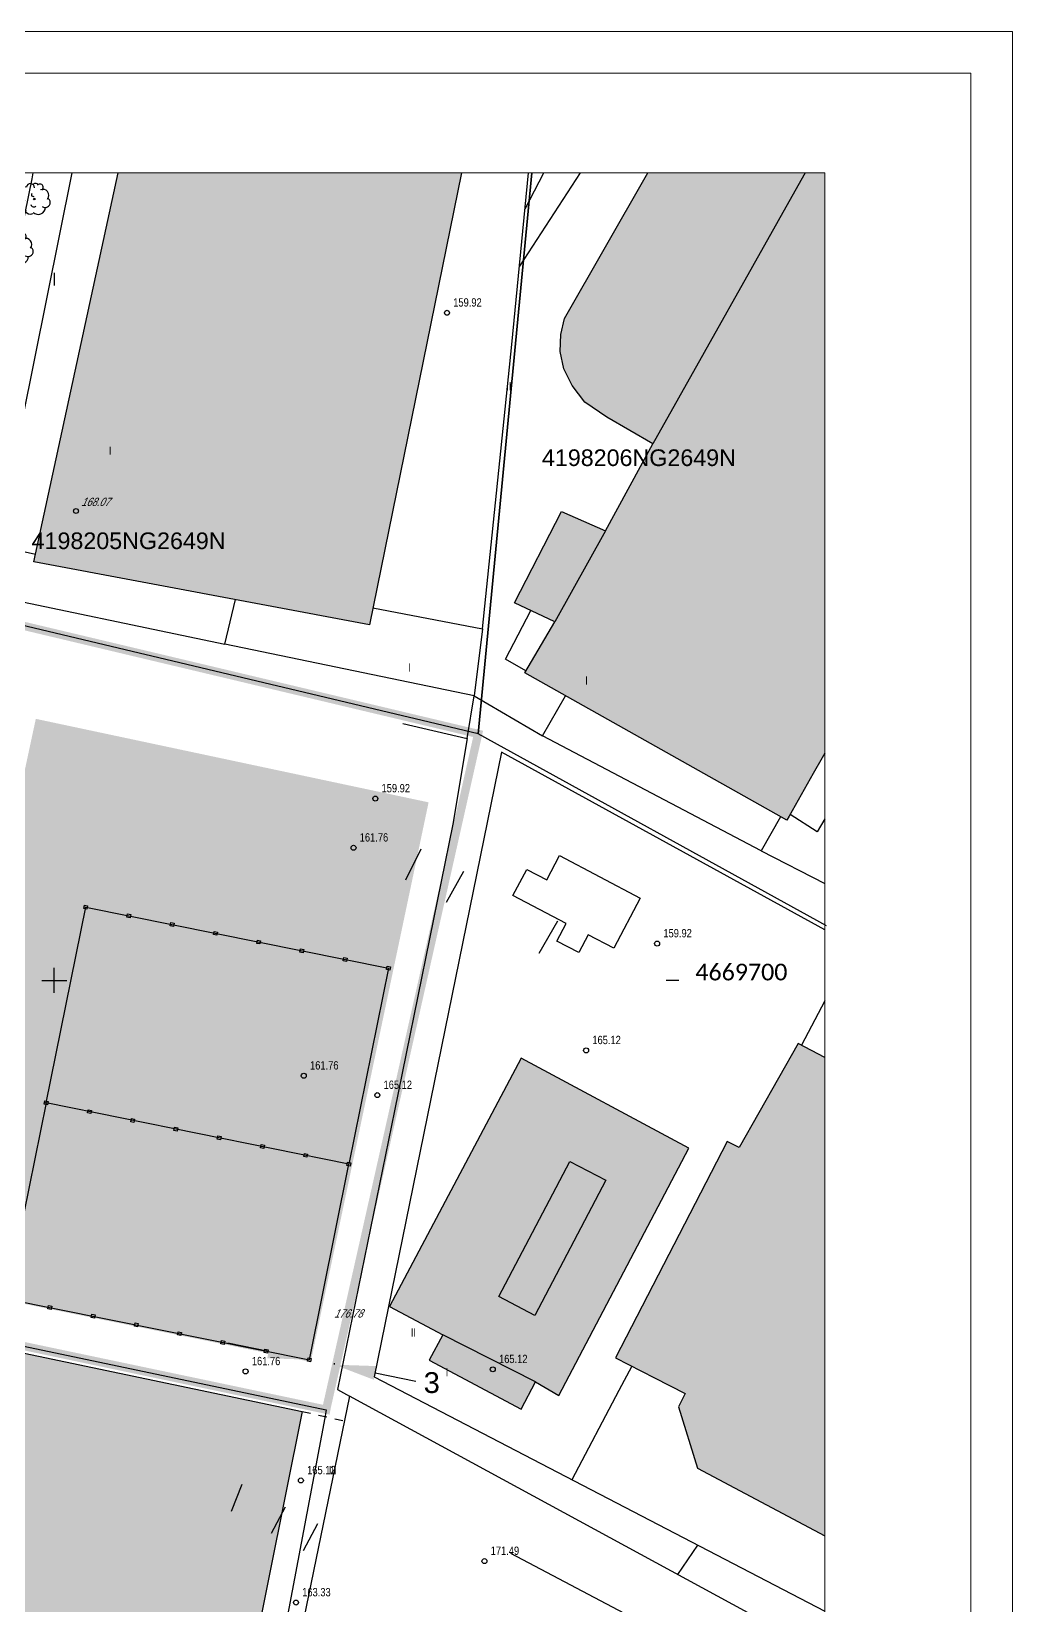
# Model space of a CAD drawing. Header units: metres. Extents: x 523256 to 524015, y 4669220 to 4669814.
# Drawn here: x 523897.3 to 524015.1, y 4669624.9 to 4669814 of the extents above; entities that cross this region are included whole.
import ezdxf
from ezdxf.enums import TextEntityAlignment as Align

# ---------------------------------------------------------------- set-up
doc = ezdxf.new("R2010")
doc.units = ezdxf.units.M
doc.header["$MEASUREMENT"] = 0
doc.header["$PDSIZE"] = -1
doc.linetypes.add('DISCONT', pattern=[2, 1, -1])
for name, color, linetype in [('031006 Cota terreno', 9, 'Continuous'), ('031007 Cota edificio', 7, 'Continuous'), ('032011 Curva cada 1 m', 40, 'Continuous'), ('032015 Curva cada 5 m', 34, 'Continuous'), ('033006 Texto cota terreno', 9, 'Continuous'), ('033007 Texto cota edificio', 9, 'Continuous'), ('052004 Porche Tejavana', 7, 'Continuous'), ('052006 Division alturas', 9, 'Continuous'), ('052019 Cubierta edificio auxiliar', 9, 'DISCONT'), ('052020 Edificacion alero', 2, 'Continuous'), ('052027 Edificacion por pie_alero', 2, 'Continuous'), ('052028 Edificacion pie nuevo', 2, 'Continuous'), ('053006 Texto altura edificio', 7, 'Continuous'), ('053009 Texto altura edificio predominante', 7, 'Continuous'), ('072004 Bordillo Acera', 1, 'Continuous'), ('082001 Valla Alambrada', 7, 'ALAMBRADA'), ('082002 Muro Tapia', 6, 'Continuous'), ('092008 Monumento', 7, 'Continuous'), ('101001 Arbol', 3, 'Continuous'), ('192009 Grandes aparcamientos', 9, 'Continuous'), ('990001 Sombreados', 7, 'Continuous'), ('992007 Cuadricula', 7, 'Continuous'), ('993007 Textos cuadricula', 7, 'Continuous'), ('Estructura', 9, 'Continuous'), ('PARCELA', 7, 'Continuous'), ('REFCATASTRAL', 7, 'Continuous')]:
    doc.layers.add(name, color=color, linetype=linetype)
doc.layers.add('992006 Lineas cajetin', color=7, linetype='Continuous', lineweight=0)
doc.styles.add('Legend', font='calibri.ttf')
doc.styles.get("Standard").update_dxf_attribs({"font": 'arial.ttf'})
doc.linetypes.add('ALAMBRADA', pattern='A,3,[131,GEOGRAMA.SHX,S=0.5,R=0,X=0,Y=0],3', length=6)
doc.dimstyles.get("Standard").update_dxf_attribs({"dimtxt": 0.18, "dimasz": 0.18, "dimexe": 0.18, "dimexo": 0.0625, "dimgap": 0.09, "dimtad": 0, "dimtih": 1, "dimtoh": 1, "dimdec": 4, "dimzin": 0, "dimdsep": 46, "dimtxsty": 'Standard', "dimcen": 0.09, "dimadec": 0, "dimazin": 0, "dimtfac": 1, "dimtdec": 4, "dimtofl": 0, "dimtmove": 0, "dimatfit": 3, "dimfxl": 1, "dimtolj": 1, "dimtzin": 0, "dimarcsym": 0})

# ---------------------------------------------------------------- blocks, each defined once
blk = doc.blocks.new('COTAP')
at = {"color": 0}
blk.add_circle((0, 0), 0.3, dxfattribs=at)
blk = doc.blocks.new('ARBOL')
at = {"color": 0}
blk.add_circle((0, 0), 0.0939, dxfattribs=at)
for centre, radius, start, end in [((-0.9, 0.61), 0.852, 92.28, 254.58), ((-0.45, 1.37), 0.48, 359.2878, 173.6078), ((-0.15, 0.51), 0.192, 119.14, 310.56), ((0.16, 1.55), 0.336, 23.1565, 160.4665), ((0.7, 1.41), 0.384, 301.578, 139.328), ((1.05, 0.46), 0.708, 319.8556, 114.7656), ((1.31, -0.4), 0.612, 235.5275, 62.0275), ((-0.89, -0.54), 0.888, 142.64, 266.54), ((-0.48, -1.08), 0.72, 213.78, 295.32), ((-0.06, -0.61), 0.336, 189.64, 323.88), ((0.48, -1), 0.852, 224.67, 0.24)]:
    blk.add_arc(centre, radius, start, end, dxfattribs=at)
blk = doc.blocks.new('*D14')
at = {"layer": 'Defpoints', "color": 0, "transparency": 16777216}
for p in [(523930.64, 4669654.41), (523933.63, 4669653.8), (523933.64, 4669653.83)]:
    blk.add_point(p, dxfattribs=at)
at = {"layer": 'Estructura', "color": 0, "lineweight": -2, "transparency": 16777216}
for p, q in [((523925.74, 4669655.42), (523920.84, 4669656.41)), ((523930.65, 4669654.47), (523930.68, 4669654.61)), ((523933.64, 4669653.87), (523933.67, 4669654)), ((523938.54, 4669652.84), (523943.44, 4669651.85))]:
    blk.add_line(p, q, dxfattribs=at)
at = {"layer": 'Estructura', "color": 0, "transparency": 16777216}
for points in [[(523925.91, 4669656.24), (523925.58, 4669654.6), (523930.64, 4669654.43)], [(523938.7, 4669653.66), (523938.37, 4669652.02), (523933.64, 4669653.83)]]:
    blk.add_solid(points, dxfattribs=at)
at = {"layer": 'Estructura', "color": 0, "transparency": 16777216, "insert": (523945.34, 4669651.66), "char_height": 0.18, "width": 0.1179, "attachment_point": 5}
blk.add_mtext('\\A1;{\\H13.88889x;3}', dxfattribs=at)

msp = doc.modelspace()

# ---------------------------------------------------------------- hatches: boundary and pattern name
at = {"layer": '990001 Sombreados', "true_color": 0xafafaf}
for points in [[(523907.65541, 4669797.00038), (523948.89827, 4669797.00038), (523937.85849, 4669742.71038), (523897.54849, 4669750.30038)], [(523992.54849, 4669797.00038), (523992.54849, 4669727.29582), (523992.22849, 4669726.73038), (523991.15849, 4669724.84038), (523988.27849, 4669719.74038), (523987.98849, 4669719.23038), (523956.50849, 4669736.95038), (523960.10849, 4669743.08038), (523955.25849, 4669745.37038), (523960.93849, 4669756.34038), (523966.20849, 4669754.01038), (523971.87849, 4669764.46038), (523966.35849, 4669767.65038), (523963.70849, 4669769.46038), (523962.21849, 4669771.45038), (523961.20849, 4669773.46038), (523960.77849, 4669775.55038), (523960.82849, 4669777.60038), (523961.27849, 4669779.50038), (523971.14849, 4669796.74038), (523971.29701, 4669797.00038)], [(523930.7993, 4669654.17016), (523944.9593, 4669721.39016), (523897.7793, 4669731.42016), (523883.2693, 4669663.79016)], [(523992.54849, 4669633.27721), (523992.54849, 4669690.73237), (523989.33849, 4669692.43038), (523982.24849, 4669679.92038), (523980.80849, 4669680.63038), (523967.39849, 4669654.67038), (523972.08849, 4669652.26038), (523975.77849, 4669650.36038), (523974.95849, 4669648.76038), (523977.24849, 4669641.39038)], [(523960.61849, 4669650.13038), (523976.19849, 4669679.86038), (523956.07849, 4669690.64038), (523940.25849, 4669660.81038), (523946.65849, 4669657.42038), (523945.03849, 4669654.36038), (523956.08849, 4669648.50038), (523957.81849, 4669651.75038)], [(523876.11849, 4669659.45038), (523929.78849, 4669648.21038), (523923.74849, 4669618.27038), (523870.00849, 4669629.43038)]]:
    msp.add_hatch(color=253, dxfattribs=at).paths.add_polyline_path(points, flags=0)

# ---------------------------------------------------------------- linework, layer by layer
at = {"layer": '032011 Curva cada 1 m'}
for points, elevation in [([(523942.24, 4669712.08), (523944.07, 4669715.8)], 162), ([(523947.1, 4669709.41), (523949.19, 4669713.11)], 163), ([(523958.25, 4669703.28), (523960.5, 4669707.16)], 164), ([(523921.28, 4669636.23), (523922.57, 4669639.47)], 162), ([(523926.1, 4669633.6), (523927.77, 4669636.77)], 163), ([(523929.94, 4669631.52), (523931.65, 4669634.75)], 164)]:
    msp.add_lwpolyline(points, dxfattribs=dict(at, elevation=elevation))
at = {"layer": '032015 Curva cada 5 m', "elevation": 165}
msp.add_lwpolyline([(523974.87849, 4669628.62038), (523977.30849, 4669632.13038)], dxfattribs=at)
at = {"layer": '052004 Porche Tejavana', "flags": 128}
for points in [[(523938.27849, 4669744.77038), (523951.44849, 4669742.25038), (523950.44849, 4669734.17038), (523920.49849, 4669740.38038), (523921.75849, 4669745.74038)], [(523956.63849, 4669737.18038), (523954.17849, 4669738.58038), (523957.24849, 4669744.43038)], [(523987.22849, 4669719.66038), (523984.91849, 4669715.55038), (523958.65849, 4669729.36038), (523961.40849, 4669734.19038)], [(523941.85849, 4669730.87038), (523949.59849, 4669729.05038)], [(523949.59849, 4669729.05038), (523947.88849, 4669718.77038), (523940.85849, 4669684.33038), (523933.99849, 4669650.85038), (523935.45849, 4669650.06038)], [(523992.54849, 4669719.41754), (523991.62849, 4669717.83038), (523988.38849, 4669719.94038)], [(523935.45849, 4669650.06038), (523926.80849, 4669608.01038)]]:
    msp.add_lwpolyline(points, dxfattribs=at)
at = {"layer": '052006 Division alturas', "flags": 128}
for points in [[(523990.18315, 4669797.00038), (523990.03849, 4669796.74038), (523971.87849, 4669764.46038)], [(523966.20849, 4669754.01038), (523960.10849, 4669743.08038)], [(523953.40849, 4669662.02038), (523961.92849, 4669678.24038), (523966.23849, 4669675.98038), (523957.70849, 4669659.75038), (523953.40849, 4669662.02038)], [(523957.81849, 4669651.75038), (523946.65849, 4669657.42038)]]:
    msp.add_lwpolyline(points, dxfattribs=at)
at = {"layer": '052019 Cubierta edificio auxiliar', "flags": 128}
msp.add_lwpolyline([(523929.78849, 4669648.21038), (523934.84849, 4669647.08038)], dxfattribs=at)
at = {"layer": '052020 Edificacion alero', "flags": 128}
for points in [[(523992.54849, 4669690.73237), (523989.33849, 4669692.43038), (523982.24849, 4669679.92038), (523980.80849, 4669680.63038), (523967.39849, 4669654.67038), (523972.08849, 4669652.26038), (523975.77849, 4669650.36038), (523974.95849, 4669648.76038), (523977.24849, 4669641.39038), (523992.54849, 4669633.27721)], [(523960.61849, 4669650.13038), (523976.19849, 4669679.86038), (523956.07849, 4669690.64038), (523940.25849, 4669660.81038), (523946.65849, 4669657.42038), (523945.03849, 4669654.36038), (523956.08849, 4669648.50038), (523957.81849, 4669651.75038), (523960.61849, 4669650.13038)]]:
    msp.add_lwpolyline(points, dxfattribs=at)
at = {"layer": '052027 Edificacion por pie_alero', "flags": 128}
for points in [[(523992.54849, 4669727.29582), (523992.22849, 4669726.73038), (523991.15849, 4669724.84038), (523988.27849, 4669719.74038), (523987.98849, 4669719.23038), (523956.50849, 4669736.95038), (523960.10849, 4669743.08038), (523955.25849, 4669745.37038), (523960.93849, 4669756.34038), (523966.20849, 4669754.01038), (523971.87849, 4669764.46038), (523966.35849, 4669767.65038), (523963.70849, 4669769.46038), (523962.21849, 4669771.45038), (523961.20849, 4669773.46038), (523960.77849, 4669775.55038), (523960.82849, 4669777.60038), (523961.27849, 4669779.50038), (523971.14849, 4669796.74038), (523971.29701, 4669797.00038)], [(523876.11849, 4669659.45038), (523929.78849, 4669648.21038), (523923.74849, 4669618.27038), (523870.00849, 4669629.43038), (523876.11849, 4669659.45038)]]:
    msp.add_lwpolyline(points, dxfattribs=at)
at = {"layer": '052028 Edificacion pie nuevo', "flags": 128}
msp.add_lwpolyline([(523948.89827, 4669797.00038), (523937.85849, 4669742.71038), (523897.54849, 4669750.30038), (523907.65541, 4669797.00038)], dxfattribs=at)
at = {"layer": '072004 Bordillo Acera', "flags": 128}
msp.add_lwpolyline([(523956.55849, 4669792.68038), (523958.81131, 4669797.00038)], dxfattribs=at)
at = {"layer": '082001 Valla Alambrada', "flags": 128}
msp.add_lwpolyline([(523992.54849, 4669619.01452), (523935.45849, 4669650.06038)], dxfattribs=at)
at = {"layer": '082002 Muro Tapia', "flags": 128}
for points in [[(523951.44849, 4669742.25038), (523954.95849, 4669776.39038), (523956.9784, 4669797.00038)], [(523890.20849, 4669746.72038), (523920.49849, 4669740.38038)], [(523949.59849, 4669729.05038), (523950.44849, 4669734.17038), (523958.65849, 4669729.36038)], [(523992.54849, 4669706.06136), (523953.69849, 4669727.43038), (523938.42849, 4669652.35038), (523992.54849, 4669624.20689)], [(523984.91849, 4669715.55038), (523992.54849, 4669711.64536)], [(523992.54849, 4669697.52516), (523989.74849, 4669692.22038)], [(523969.36849, 4669653.66038), (523967.82849, 4669650.73038), (523962.16849, 4669640.01038)], [(523954.80849, 4669631.18038), (523969.88849, 4669623.22038)]]:
    msp.add_lwpolyline(points, dxfattribs=at)
at = {"layer": '092008 Monumento', "flags": 128}
msp.add_lwpolyline([(523970.35849, 4669709.88038), (523967.19849, 4669703.85038), (523964.10849, 4669705.47038), (523962.98849, 4669703.34038), (523960.37849, 4669704.70038), (523961.48849, 4669706.82038), (523955.08849, 4669710.18038), (523956.74849, 4669713.34038), (523959.15849, 4669712.08038), (523960.67849, 4669714.99038), (523970.35849, 4669709.88038)], dxfattribs=at)
at = {"layer": '192009 Grandes aparcamientos', "flags": 128}
for points in [[(523897.72849, 4669751.15038), (523893.08849, 4669752.22038), (523902.14168, 4669797.00038)], [(523963.16702, 4669797.00038), (523955.87849, 4669785.81038)]]:
    msp.add_lwpolyline(points, dxfattribs=at)
at = {"layer": '992006 Lineas cajetin'}
for points in [[(523256.09698, 4669814.00077), (524015.09698, 4669814.00077), (524015.09698, 4669220.0041), (523256.09698, 4669220.0041)], [(523275.09038, 4669809.00077), (524010.09698, 4669809.00077), (524010.09698, 4669287.31977), (523275.09038, 4669287.31977)]]:
    msp.add_lwpolyline(points, close=True, dxfattribs=at)
for points in [[(523292.54849, 4669797.00038), (523992.54849, 4669797.00038)], [(523992.54849, 4669797.00038), (523992.54849, 4669297.00038)]]:
    msp.add_lwpolyline(points, dxfattribs=at)
at = {"layer": '992007 Cuadricula'}
for points in [[(523900, 4669785), (523900, 4669783.5)], [(523900, 4669698.5), (523900, 4669701.5)], [(523898.5, 4669700), (523901.5, 4669700)], [(523975, 4669700), (523973.5, 4669700)]]:
    msp.add_lwpolyline(points, dxfattribs=at)
at = {"layer": 'Estructura'}
for p, q in [((523899.02031, 4669685.2763), (523903.76982, 4669708.80165)), ((523903.5342, 4669708.64518), (523903.57378, 4669708.84123)), ((523903.57378, 4669708.84123), (523903.61335, 4669709.03727)), ((523903.57378, 4669708.84123), (523903.76982, 4669708.80165)), ((523903.61335, 4669709.03727), (523904.00544, 4669708.95812)), ((523903.76982, 4669708.80165), (523940.13609, 4669701.4597)), ((523904.00544, 4669708.95812), (523903.92629, 4669708.56603)), ((523903.92629, 4669708.56603), (523903.5342, 4669708.64518)), ((523908.72938, 4669707.59633), (523908.76896, 4669707.79238)), ((523909.12147, 4669707.51718), (523908.72938, 4669707.59633)), ((523908.76896, 4669707.79238), (523908.80854, 4669707.98842)), ((523908.80854, 4669707.98842), (523909.20063, 4669707.90927)), ((523909.20063, 4669707.90927), (523909.12147, 4669707.51718)), ((523913.96414, 4669706.74353), (523914.00372, 4669706.93957)), ((523914.00372, 4669706.93957), (523914.39581, 4669706.86041)), ((523913.92456, 4669706.54748), (523913.96414, 4669706.74353)), ((523914.31665, 4669706.46833), (523913.92456, 4669706.54748)), ((523914.39581, 4669706.86041), (523914.31665, 4669706.46833)), ((523919.11974, 4669705.49863), (523919.15932, 4669705.69468)), ((523919.51183, 4669705.41948), (523919.11974, 4669705.49863)), ((523919.15932, 4669705.69468), (523919.1989, 4669705.89072)), ((523919.1989, 4669705.89072), (523919.59099, 4669705.81156)), ((523919.59099, 4669705.81156), (523919.51183, 4669705.41948)), ((523924.31492, 4669704.44978), (523924.3545, 4669704.64583)), ((523924.70701, 4669704.37062), (523924.31492, 4669704.44978)), ((523924.3545, 4669704.64583), (523924.39408, 4669704.84187)), ((523924.39408, 4669704.84187), (523924.78617, 4669704.76271)), ((523924.78617, 4669704.76271), (523924.70701, 4669704.37062)), ((523929.5101, 4669703.40093), (523929.54968, 4669703.59698)), ((523929.90219, 4669703.32177), (523929.5101, 4669703.40093)), ((523929.54968, 4669703.59698), (523929.58926, 4669703.79302)), ((523929.58926, 4669703.79302), (523929.98135, 4669703.71386)), ((523929.98135, 4669703.71386), (523929.90219, 4669703.32177)), ((523934.70529, 4669702.35208), (523934.74487, 4669702.54813)), ((523935.09738, 4669702.27292), (523934.70529, 4669702.35208)), ((523934.74487, 4669702.54813), (523934.78444, 4669702.74417)), ((523934.78444, 4669702.74417), (523935.17653, 4669702.66501)), ((523935.17653, 4669702.66501), (523935.09738, 4669702.27292)), ((523940.13609, 4669701.4597), (523935.38658, 4669677.93435)), ((523939.90047, 4669701.30323), (523939.94005, 4669701.49928)), ((523940.29256, 4669701.22407), (523939.90047, 4669701.30323)), ((523939.94005, 4669701.49928), (523939.97963, 4669701.69532)), ((523939.97963, 4669701.69532), (523940.37172, 4669701.61616)), ((523940.37172, 4669701.61616), (523940.29256, 4669701.22407)), ((523898.78468, 4669685.11983), (523898.82426, 4669685.31588)), ((523899.17677, 4669685.04068), (523898.78468, 4669685.11983)), ((523898.82426, 4669685.31588), (523898.86384, 4669685.51192)), ((523898.82426, 4669685.31588), (523899.02031, 4669685.2763)), ((523898.86384, 4669685.51192), (523899.25593, 4669685.43276)), ((523899.25593, 4669685.43276), (523899.17677, 4669685.04068)), ((523903.97987, 4669684.07098), (523904.01945, 4669684.26703)), ((523904.01945, 4669684.26703), (523904.05902, 4669684.46307)), ((523904.05902, 4669684.46307), (523904.45111, 4669684.38391)), ((523904.45111, 4669684.38391), (523904.37196, 4669683.99182)), ((523904.37196, 4669683.99182), (523903.97987, 4669684.07098)), ((523909.17505, 4669683.02213), (523909.21463, 4669683.21818)), ((523909.56714, 4669682.94297), (523909.17505, 4669683.02213)), ((523909.21463, 4669683.21818), (523909.25421, 4669683.41422)), ((523909.25421, 4669683.41422), (523909.6463, 4669683.33506)), ((523909.6463, 4669683.33506), (523909.56714, 4669682.94297)), ((523914.40981, 4669682.16933), (523914.44939, 4669682.36537)), ((523914.44939, 4669682.36537), (523914.84148, 4669682.28621)), ((523914.37023, 4669681.97328), (523914.40981, 4669682.16933)), ((523914.76232, 4669681.89412), (523914.37023, 4669681.97328)), ((523914.84148, 4669682.28621), (523914.76232, 4669681.89412)), ((523919.56541, 4669680.92443), (523919.60499, 4669681.12048)), ((523919.9575, 4669680.84527), (523919.56541, 4669680.92443)), ((523919.60499, 4669681.12048), (523919.64457, 4669681.31652)), ((523919.64457, 4669681.31652), (523920.03666, 4669681.23736)), ((523920.03666, 4669681.23736), (523919.9575, 4669680.84527)), ((523924.76059, 4669679.87558), (523924.80017, 4669680.07163)), ((523925.15268, 4669679.79642), (523924.76059, 4669679.87558)), ((523924.80017, 4669680.07163), (523924.83975, 4669680.26767)), ((523924.83975, 4669680.26767), (523925.23184, 4669680.18851)), ((523925.23184, 4669680.18851), (523925.15268, 4669679.79642)), ((523929.95577, 4669678.82673), (523929.99535, 4669679.02278)), ((523930.34786, 4669678.74757), (523929.95577, 4669678.82673)), ((523929.99535, 4669679.02278), (523930.03493, 4669679.21882)), ((523930.03493, 4669679.21882), (523930.42702, 4669679.13966)), ((523930.42702, 4669679.13966), (523930.34786, 4669678.74757)), ((523935.15096, 4669677.77788), (523935.19054, 4669677.97393)), ((523935.54305, 4669677.69872), (523935.15096, 4669677.77788)), ((523935.19054, 4669677.97393), (523935.23011, 4669678.16997)), ((523935.23011, 4669678.16997), (523935.6222, 4669678.09081)), ((523935.6222, 4669678.09081), (523935.54305, 4669677.69872)), ((523899.23035, 4669660.54563), (523899.26993, 4669660.74168)), ((523899.62244, 4669660.46647), (523899.23035, 4669660.54563)), ((523899.26993, 4669660.74168), (523899.30951, 4669660.93772)), ((523899.30951, 4669660.93772), (523899.7016, 4669660.85856)), ((523899.7016, 4669660.85856), (523899.62244, 4669660.46647)), ((523904.42554, 4669659.49678), (523904.46512, 4669659.69283)), ((523904.46512, 4669659.69283), (523904.5047, 4669659.88887)), ((523904.5047, 4669659.88887), (523904.89678, 4669659.80971)), ((523904.89678, 4669659.80971), (523904.81763, 4669659.41762)), ((523904.81763, 4669659.41762), (523904.42554, 4669659.49678)), ((523909.62072, 4669658.44793), (523909.6603, 4669658.64398)), ((523910.01281, 4669658.36877), (523909.62072, 4669658.44793)), ((523909.6603, 4669658.64398), (523909.69988, 4669658.84002)), ((523909.69988, 4669658.84002), (523910.09197, 4669658.76086)), ((523910.09197, 4669658.76086), (523910.01281, 4669658.36877)), ((523914.85548, 4669657.59513), (523914.89506, 4669657.79117)), ((523914.89506, 4669657.79117), (523915.28715, 4669657.71201)), ((523914.8159, 4669657.39908), (523914.85548, 4669657.59513)), ((523915.20799, 4669657.31992), (523914.8159, 4669657.39908)), ((523915.28715, 4669657.71201), (523915.20799, 4669657.31992)), ((523920.01108, 4669656.35023), (523920.05066, 4669656.54628)), ((523920.40317, 4669656.27107), (523920.01108, 4669656.35023)), ((523920.05066, 4669656.54628), (523920.09024, 4669656.74232)), ((523920.09024, 4669656.74232), (523920.48233, 4669656.66316)), ((523920.48233, 4669656.66316), (523920.40317, 4669656.27107)), ((523925.20626, 4669655.30138), (523925.24584, 4669655.49742)), ((523925.59835, 4669655.22222), (523925.20626, 4669655.30138)), ((523925.24584, 4669655.49742), (523925.28542, 4669655.69347)), ((523925.28542, 4669655.69347), (523925.67751, 4669655.61431)), ((523925.67751, 4669655.61431), (523925.59835, 4669655.22222)), ((523930.40144, 4669654.25253), (523930.44102, 4669654.44857)), ((523930.79353, 4669654.17337), (523930.40144, 4669654.25253)), ((523930.44102, 4669654.44857), (523930.4806, 4669654.64462)), ((523930.4806, 4669654.64462), (523930.87269, 4669654.56546)), ((523930.87269, 4669654.56546), (523930.79353, 4669654.17337))]:
    msp.add_line(p, q, dxfattribs=at)
msp.add_lwpolyline([(523894.2708, 4669661.75095), (523930.63707, 4669654.409), (523935.38658, 4669677.93435), (523899.02031, 4669685.2763)], close=True, dxfattribs=at)
at = {"layer": 'PARCELA'}
for points in [[(523950.90814, 4669729.61303), (523886.77014, 4669744.86253), (523886.80114, 4669745.01253), (523892.29714, 4669771.76353), (523897.33714, 4669796.30353), (523897.48031, 4669797.00038)], [(523992.73864, 4669706.57253), (523950.90814, 4669729.61303), (523957.35836, 4669797.00038)], [(523957.35836, 4669797.00038), (523950.90814, 4669729.61303)], [(523924.16764, 4669603.26153), (523859.93314, 4669614.24253), (523859.95364, 4669614.34203), (523859.97214, 4669614.43253), (523859.98264, 4669614.48253), (523860.02264, 4669614.67803), (523860.04414, 4669614.78203), (523860.06464, 4669614.88203), (523860.35014, 4669616.27103), (523860.38914, 4669616.46103), (523869.39014, 4669660.26953), (523869.66614, 4669661.61253), (523869.67814, 4669661.67203), (523932.66814, 4669648.42203), (523932.48814, 4669647.45203), (523924.26764, 4669603.75153), (523924.20764, 4669603.46153), (523924.18764, 4669603.36153), (523924.16764, 4669603.26153)]]:
    msp.add_lwpolyline(points, dxfattribs=at)
at = {"layer": 'PARCELA', "const_width": 1}
msp.add_lwpolyline([(523932.66814, 4669648.42203), (523869.67814, 4669661.67203), (523869.69864, 4669661.77153), (523869.70714, 4669661.81203), (523869.72964, 4669661.92153), (523886.24114, 4669742.28803), (523886.42914, 4669743.20253), (523886.50914, 4669743.59253), (523886.77014, 4669744.86253), (523950.90814, 4669729.61303), (523932.70814, 4669648.67203), (523932.68814, 4669648.52203), (523932.66814, 4669648.42203)], dxfattribs=at)

# ---------------------------------------------------------------- block references
at = {"layer": '031006 Cota terreno'}
for p in [(523947.17, 4669780.2, 159.92), (523938.56, 4669721.84, 159.92), (523935.94, 4669715.93, 161.76), (523972.41, 4669704.42, 159.92), (523963.88, 4669691.59, 165.12), (523929.97, 4669688.54, 161.76), (523938.8, 4669686.21, 165.12), (523922.98, 4669653.02, 161.76), (523952.67, 4669653.27, 165.12), (523929.62, 4669639.92, 165.12), (523951.67, 4669630.23, 171.49), (523929.03, 4669625.25, 163.33)]:
    msp.add_blockref('COTAP', p, dxfattribs=at)
at = {"layer": '031007 Cota edificio'}
msp.add_blockref('COTAP', (523902.61, 4669756.39, 168.07), dxfattribs=at)
at = {"layer": '101001 Arbol'}
for p in [(523897.58849, 4669793.87038), (523895.54849, 4669787.97038)]:
    msp.add_blockref('ARBOL', p, dxfattribs=at)

# ---------------------------------------------------------------- texts
at = {"layer": '033006 Texto cota terreno', "width": 0.8}
for s, p in [('159.92', (523947.92, 4669780.95, 159.92)), ('159.92', (523939.31, 4669722.59, 159.92)), ('161.76', (523936.69, 4669716.68, 161.76)), ('159.92', (523973.16, 4669705.17, 159.92)), ('165.12', (523964.63, 4669692.34, 165.12)), ('161.76', (523930.72, 4669689.29, 161.76)), ('165.12', (523939.55, 4669686.96, 165.12)), ('161.76', (523923.73, 4669653.77, 161.76)), ('165.12', (523953.42, 4669654.02, 165.12)), ('165.12', (523930.37, 4669640.67, 165.12)), ('171.49', (523952.42, 4669630.98, 171.49)), ('163.33', (523929.78, 4669626, 163.33))]:
    msp.add_text(s, height=1, dxfattribs=at).set_placement(p)
at = {"layer": '033007 Texto cota edificio', "oblique": 25, "width": 0.8}
for s, p in [('168.07', (523903.21, 4669756.99, 168.07)), ('176.78', (523933.59, 4669659.49, 176.78))]:
    msp.add_text(s, height=1, dxfattribs=at).set_placement(p)
at = {"layer": '053006 Texto altura edificio', "width": 0.8}
for s, p in [('II', (523954.29, 4669770.9)), ('I', (523942.53, 4669737.07)), ('II', (523942.82, 4669657.2)), ('III', (523932.97, 4669640.66))]:
    msp.add_text(s, height=1, dxfattribs=at).set_placement(p)
at = {"layer": '053009 Texto altura edificio predominante', "width": 0.8}
for p in [(523906.55, 4669763.14), (523947.01, 4669652.43)]:
    msp.add_text('I', height=1, dxfattribs=at).set_placement(p)
msp.add_text('I', height=1, rotation=359.99, dxfattribs=at).set_placement((523963.76, 4669735.52))
at = {"layer": '993007 Textos cuadricula', "style": 'Legend'}
msp.add_text('4669700', height=2, dxfattribs=at).set_placement((523977, 4669700))
at = {"layer": 'REFCATASTRAL'}
for s, p in [('4198206NG2649N', (523970.22465, 4669761.19365)), ('4198205NG2649N', (523908.92465, 4669751.21365))]:
    msp.add_text(s, height=2, dxfattribs=at).set_placement(p, align=Align.BOTTOM_CENTER)

# ---------------------------------------------------------------- dimensions: what is measured, and where the dimension line sits
at = {"layer": 'Estructura'}
dim = msp.add_linear_dim(base=(523933.63547, 4669653.82775), p1=(523930.63707, 4669654.409), p2=(523933.6308, 4669653.80459), angle=348.5860322, text='{\\H13.88889x;3}', dimstyle='Standard', override={"dimasz": 5, "dimtmove": 2}, dxfattribs=at)
dim.commit()
dim.dimension.update_dxf_attribs({"geometry": '*D14', "text_midpoint": (523945.33676, 4669651.65553), "dimtype": 161})

doc.saveas('drawing.dxf')
